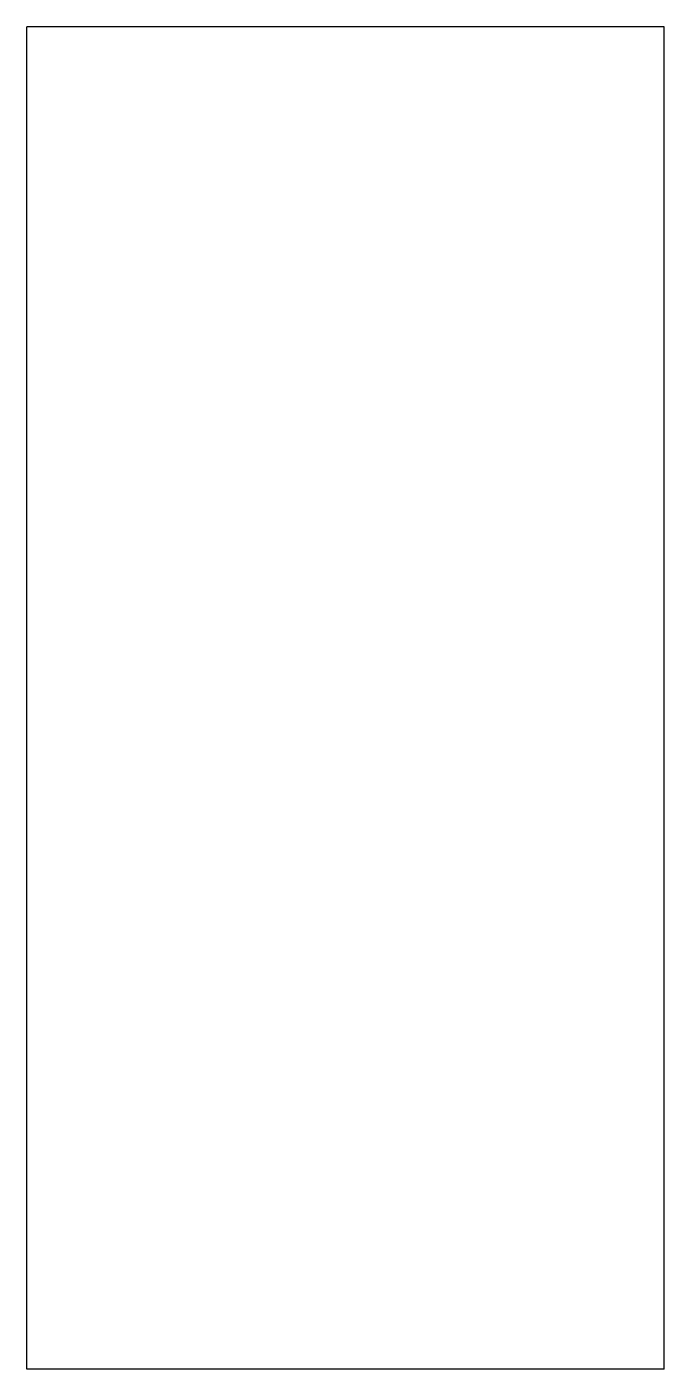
# Model space of a CAD drawing. Extents: x -31 to 29, y -59 to 67.
import ezdxf

# ---------------------------------------------------------------- set-up
doc = ezdxf.new("R2010")
doc.units = 0
doc.layers.get('0').update_dxf_attribs({"linetype": 'CONTINUOUS'})

msp = doc.modelspace()

# ---------------------------------------------------------------- linework, layer by layer
for p, q in [((28.75, 67.07), (-31.25, 67.07)), ((-31.25, -59.28), (-31.25, 67.07)), ((28.75, -59.28), (28.75, 67.07)), ((28.75, -59.28), (-31.25, -59.28))]:
    msp.add_line(p, q)

doc.saveas('drawing.dxf')
